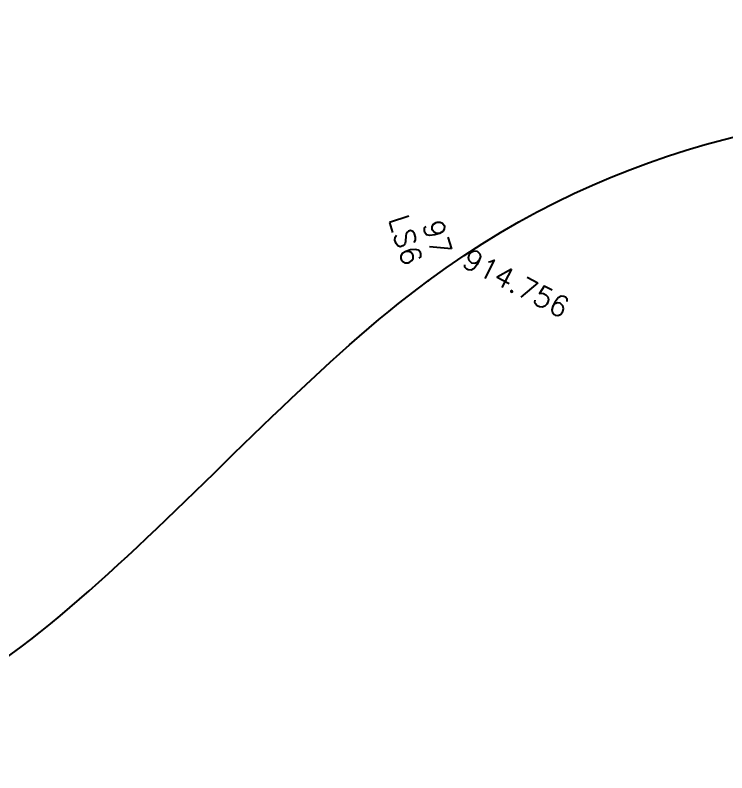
# Model space of a CAD drawing. Header units: millimetres. Extents: x 824502 to 1498685, y 1474633 to 1481826.
# Drawn here: x 1496163.9 to 1496275.7, y 1478442.7 to 1478561.7 of the extents above; entities that cross this region are included whole.
import ezdxf
from ezdxf.enums import TextEntityAlignment as Align

# ---------------------------------------------------------------- set-up
doc = ezdxf.new("R2010")
doc.units = ezdxf.units.MM
for name, color, linetype in [('Points', 7, 'Continuous'), ('Points-ELV', 6, 'Continuous'), ('Points-NUM', 4, 'Continuous'), ('Points-TXT', 3, 'Continuous')]:
    doc.layers.add(name, color=color, linetype=linetype)
doc.styles.add('ROMANS', font='romans.shx')

# ---------------------------------------------------------------- blocks, each defined once
blk = doc.blocks.new('POINTS')
at = {"layer": 'Points'}
blk.add_line((0, 0), (0, 0), dxfattribs=at)
blk.add_point((0, 0), dxfattribs=at)
at = {"layer": 'Points-ELV', "style": 'ROMANS'}
blk.add_attdef('ELEV', text='', height=1, rotation=45, dxfattribs=at).set_placement((0, 0), align=Align.BOTTOM_LEFT)
at = {"layer": 'Points-NUM', "style": 'ROMANS'}
blk.add_attdef('PTNUM', text='', height=1, dxfattribs=at).set_placement((0, 0), align=Align.BOTTOM_RIGHT)
at = {"layer": 'Points-TXT', "style": 'ROMANS'}
blk.add_attdef('DESC', text='', height=1, dxfattribs=at).set_placement((0, 0), align=Align.BOTTOM_RIGHT)

msp = doc.modelspace()

# ---------------------------------------------------------------- linework, layer by layer
msp.add_spline([(1494894.272, 1478472.394, 12010.774), (1494972.724, 1478476.438, 11982.219), (1495072.859, 1478476.426, 11956.996), (1495368.148, 1478491.918, 11913.086), (1495507.247, 1478493.858, 11875.155), (1495683.505, 1478518.948, 11820.59), (1495806.752, 1478478.688, 11807.96), (1496023.66, 1478486.447, 11798.725), (1496129.908, 1478446.309, 11802.91), (1496228.815, 1478520.003, 11813.9), (1496425.884, 1478542.724, 11915.966), (1496587.973, 1478573.166, 11985.357)], degree=3)

# ---------------------------------------------------------------- block references
at = {"layer": 'Points', "linetype": 'Continuous'}
ref = msp.add_blockref('POINTS', (1496228.815, 1478520.003, 11813.9), dxfattribs=dict(at, xscale=12.91481050348951, yscale=12.91481050348951, zscale=12.91481050348951, rotation=287.5583941117993))
ref.add_attrib('PTNUM', '97', dxfattribs={"layer": 'Points-NUM', "height": 3.2287, "rotation": 287.55839, "style": 'ROMANS'}).set_placement((1496228.61, 1478523.325, 11813.9), align=Align.BOTTOM_RIGHT)
ref.add_attrib('DESC', 'LS6', dxfattribs={"layer": 'Points-TXT', "height": 3.2287, "rotation": 287.55839, "style": 'ROMANS'}).set_placement((1496223.993, 1478521.864, 11813.9), align=Align.BOTTOM_RIGHT)
ref.add_attrib('ELEV', '914.756', dxfattribs={"layer": 'Points-ELV', "height": 3.2287, "rotation": 332.55839, "style": 'ROMANS'}).set_placement((1496233.432, 1478521.464, 11813.9), align=Align.BOTTOM_LEFT)
ref = msp.add_blockref('POINTS', (1496228.815, 1478520.003, 11813.9), dxfattribs=dict(at, xscale=12.91481050348951, yscale=12.91481050348951, zscale=12.91481050348951, rotation=287.5583941117993))
ref.add_attrib('PTNUM', '97', dxfattribs={"layer": 'Points-NUM', "height": 3.2287, "rotation": 287.55839, "style": 'ROMANS'}).set_placement((1496228.61, 1478523.325, 11813.9), align=Align.BOTTOM_RIGHT)
ref.add_attrib('DESC', 'LS6', dxfattribs={"layer": 'Points-TXT', "height": 3.2287, "rotation": 287.55839, "style": 'ROMANS'}).set_placement((1496223.993, 1478521.864, 11813.9), align=Align.BOTTOM_RIGHT)
ref.add_attrib('ELEV', '914.756', dxfattribs={"layer": 'Points-ELV', "height": 3.2287, "rotation": 332.55839, "style": 'ROMANS'}).set_placement((1496233.432, 1478521.464, 11813.9), align=Align.BOTTOM_LEFT)

doc.saveas('drawing.dxf')
